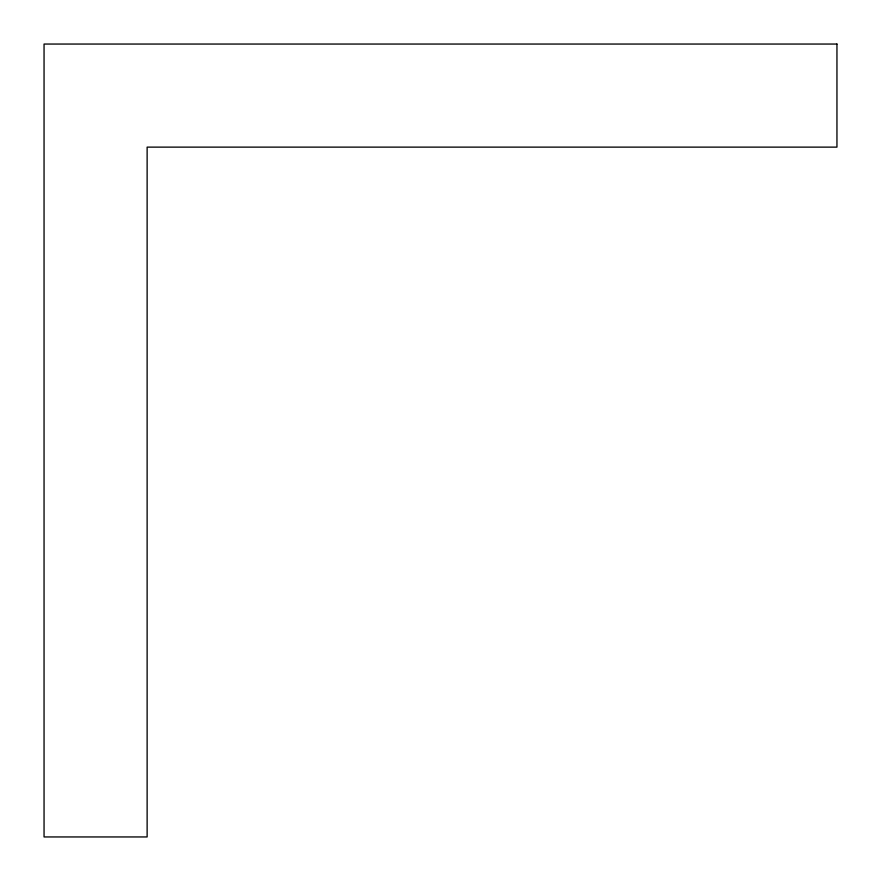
<?xml version="1.0" encoding="UTF-8"?>
<svg xmlns="http://www.w3.org/2000/svg" width="881" height="881" viewBox="0 0 881 881"><rect width="100%" height="100%" fill="white"/><g stroke="black" fill="none" stroke-linecap="round" stroke-linejoin="round"><path stroke-width="1.32" d="M836.95 44.05L44.05 44.05L44.05 836.95L147.127 836.95L147.127 147.127L836.95 147.127L836.95 44.05"/></g></svg>
